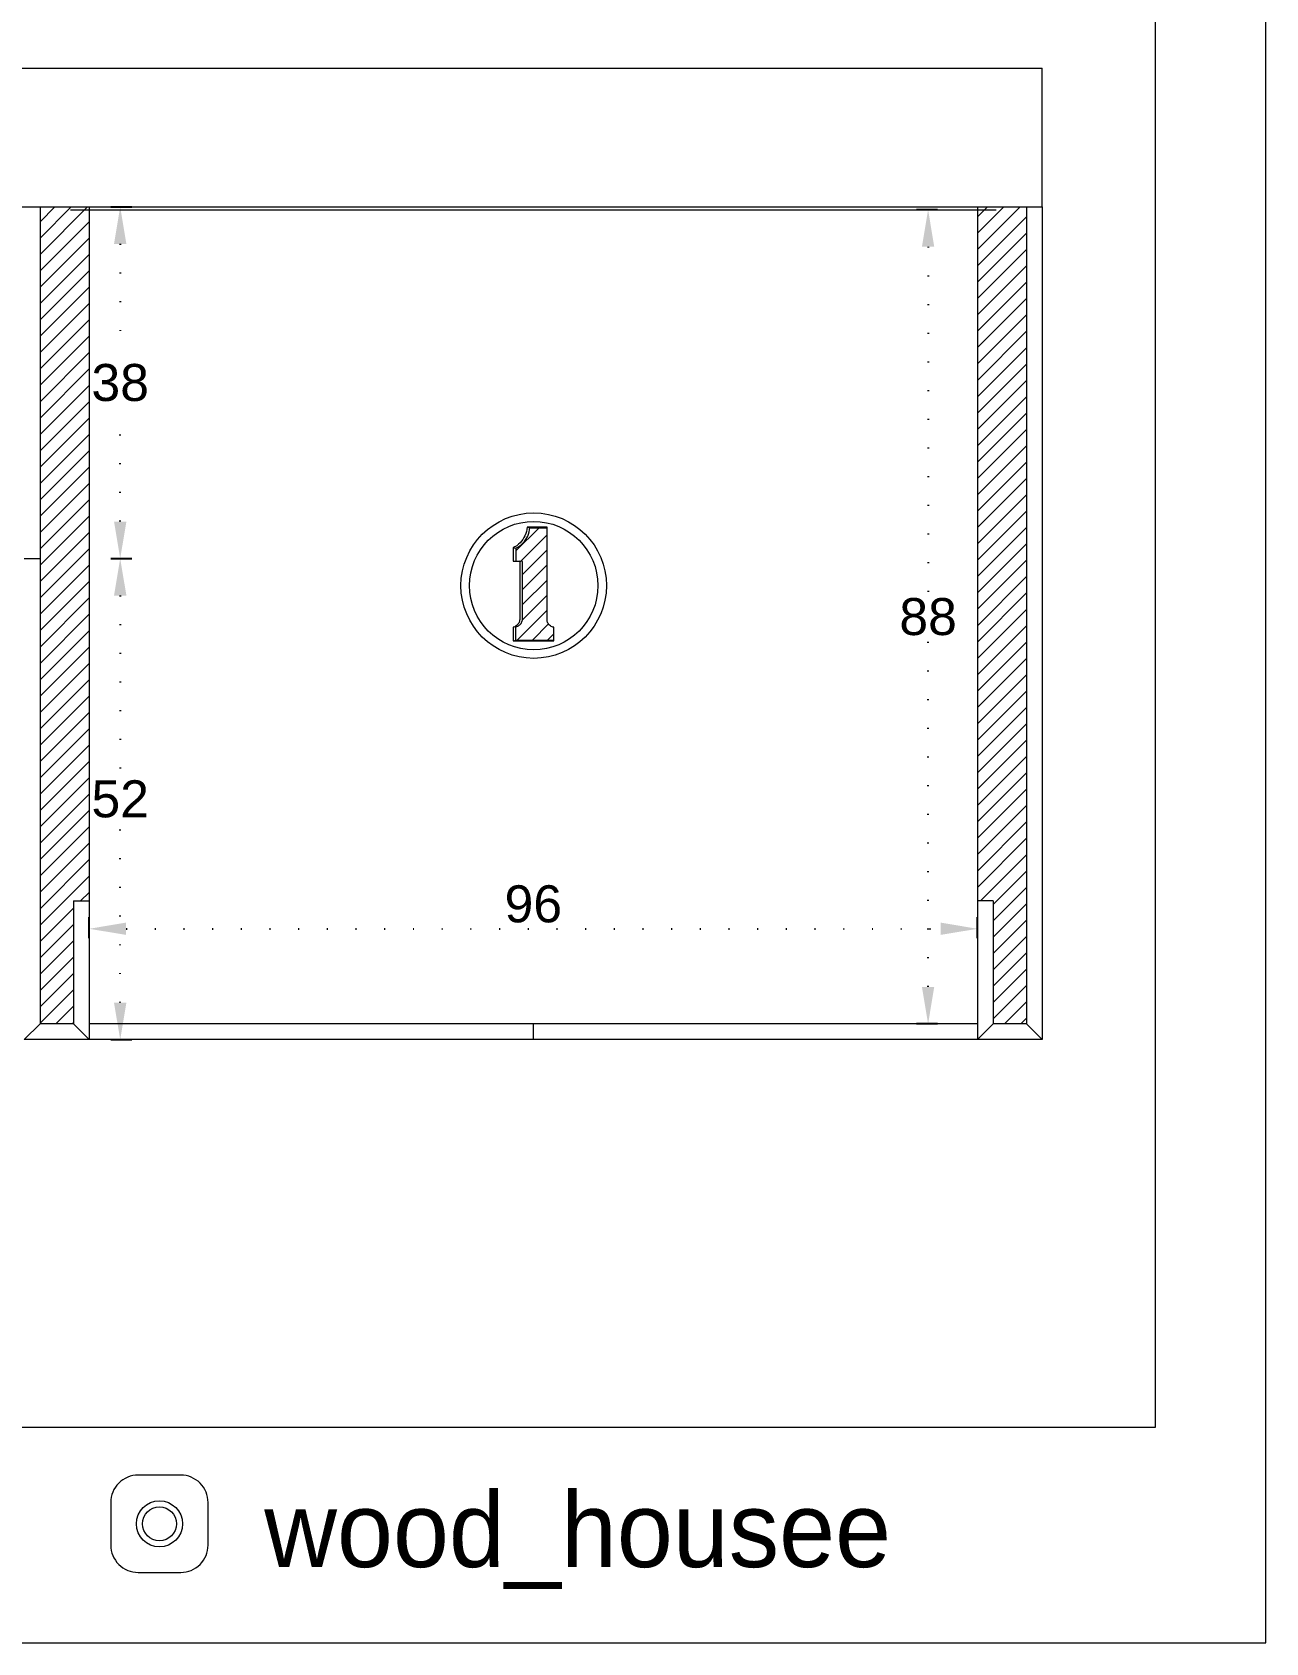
# Model space of a CAD drawing. Header units: inches. Extents: x 352 to 11605, y -941 to 2503.
# Drawn here: x 7945.7 to 8079, y 547.8 to 721.9 of the extents above; entities that cross this region are included whole.
import ezdxf

# ---------------------------------------------------------------- set-up
doc = ezdxf.new("R2010")
doc.units = ezdxf.units.IN
doc.header["$MEASUREMENT"] = 0
doc.linetypes.add('ACAD_ISO07W100', pattern=[3, 0, -3])
doc.styles.get("Standard").update_dxf_attribs({"font": 'arial.ttf'})
doc.dimstyles.new('ISO-25', dxfattribs={"dimtxt": 4, "dimasz": 4, "dimexe": 1.25, "dimexo": 0.625, "dimtad": 1, "dimtih": 1, "dimtoh": 1, "dimdec": 1, "dimtxsty": 'Standard', "dimcen": 2.5, "dimadec": 0, "dimazin": 0, "dimtfac": 1, "dimtdec": 1, "dimtmove": 0, "dimatfit": 3, "dimfxl": 1, "dimfxlon": 1, "dimarcsym": 0})
pattern_1 = [(45, (2015.9359, -40.7885), (-0.88388348, 0.88388348), [])]
pattern_2 = [(45, (7252.1099, 1207.4097), (-0.8148213, 0.8148213), [])]

# ---------------------------------------------------------------- blocks, each defined once
blk = doc.blocks.new('*D569')
at = {"color": 0, "lineweight": -2, "transparency": 16777216}
for p, q in [((8043.52, 702.74), (8041.27, 702.74)), ((8043.52, 614.74), (8041.27, 614.74))]:
    blk.add_line(p, q, dxfattribs=at)
at = {"color": 0, "linetype": 'ACAD_ISO07W100', "lineweight": -2, "transparency": 16777216}
for p, q in [((8042.52, 698.74), (8042.52, 661.4)), ((8042.52, 618.74), (8042.52, 656.07))]:
    blk.add_line(p, q, dxfattribs=at)
at = {"color": 0, "transparency": 16777216}
for points in [[(8041.85, 698.74), (8043.18, 698.74), (8042.52, 702.74)], [(8041.85, 618.74), (8043.18, 618.74), (8042.52, 614.74)]]:
    blk.add_solid(points, dxfattribs=at)
at = {"layer": 'Defpoints', "color": 0, "transparency": 16777216}
for p in [(8049.86, 702.74), (8042.52, 614.74), (8049.86, 614.74)]:
    blk.add_point(p, dxfattribs=at)
at = {"color": 0, "lineweight": 20, "transparency": 16777216, "insert": (8042.52, 658.74), "char_height": 4, "attachment_point": 5}
blk.add_mtext('88', dxfattribs=at)
blk = doc.blocks.new('*D546')
at = {"color": 0, "lineweight": -2, "transparency": 16777216}
for p, q in [((7951.86, 624.02), (7951.86, 626.27)), ((8047.86, 624.02), (8047.86, 626.27))]:
    blk.add_line(p, q, dxfattribs=at)
at = {"color": 0, "linetype": 'ACAD_ISO07W100', "lineweight": -2, "transparency": 16777216}
blk.add_line((7955.86, 625.02), (8043.86, 625.02), dxfattribs=at)
at = {"color": 0, "transparency": 16777216}
for points in [[(7955.86, 625.69), (7955.86, 624.36), (7951.86, 625.02)], [(8043.86, 625.69), (8043.86, 624.36), (8047.86, 625.02)]]:
    blk.add_solid(points, dxfattribs=at)
at = {"layer": 'Defpoints', "color": 0, "transparency": 16777216}
for p in [(8047.86, 625.02), (7951.86, 614.74), (8047.86, 614.74)]:
    blk.add_point(p, dxfattribs=at)
at = {"color": 0, "lineweight": 20, "transparency": 16777216, "insert": (7999.86, 627.69), "char_height": 4, "attachment_point": 5}
blk.add_mtext('96', dxfattribs=at)
blk = doc.blocks.new('*D566')
at = {"color": 0, "lineweight": -2, "transparency": 16777216}
for p, q in [((7954.22, 665.04), (7956.47, 665.04)), ((7954.22, 613.04), (7956.47, 613.04))]:
    blk.add_line(p, q, dxfattribs=at)
at = {"color": 0, "linetype": 'ACAD_ISO07W100', "lineweight": -2, "transparency": 16777216}
for p, q in [((7955.22, 661.04), (7955.22, 641.7)), ((7955.22, 617.04), (7955.22, 636.37))]:
    blk.add_line(p, q, dxfattribs=at)
at = {"color": 0, "transparency": 16777216}
for points in [[(7954.55, 661.04), (7955.89, 661.04), (7955.22, 665.04)], [(7954.55, 617.04), (7955.89, 617.04), (7955.22, 613.04)]]:
    blk.add_solid(points, dxfattribs=at)
at = {"layer": 'Defpoints', "color": 0, "transparency": 16777216}
for p in [(7946.56, 665.04), (7946.56, 613.04), (7955.22, 613.04)]:
    blk.add_point(p, dxfattribs=at)
at = {"color": 0, "lineweight": 20, "transparency": 16777216, "insert": (7955.22, 639.04), "char_height": 4, "attachment_point": 5}
blk.add_mtext('52', dxfattribs=at)
blk = doc.blocks.new('*D567')
at = {"color": 0, "lineweight": -2, "transparency": 16777216}
for p, q in [((7954.22, 703.04), (7956.47, 703.04)), ((7954.22, 665.04), (7956.47, 665.04))]:
    blk.add_line(p, q, dxfattribs=at)
at = {"color": 0, "linetype": 'ACAD_ISO07W100', "lineweight": -2, "transparency": 16777216}
for p, q in [((7955.22, 699.04), (7955.22, 686.71)), ((7955.22, 669.04), (7955.22, 681.37))]:
    blk.add_line(p, q, dxfattribs=at)
at = {"color": 0, "transparency": 16777216}
for points in [[(7954.55, 699.04), (7955.89, 699.04), (7955.22, 703.04)], [(7954.55, 669.04), (7955.89, 669.04), (7955.22, 665.04)]]:
    blk.add_solid(points, dxfattribs=at)
at = {"layer": 'Defpoints', "color": 0, "transparency": 16777216}
for p in [(7946.56, 703.04), (7955.22, 703.04), (7946.56, 665.04)]:
    blk.add_point(p, dxfattribs=at)
at = {"color": 0, "lineweight": 20, "transparency": 16777216, "insert": (7955.22, 684.04), "char_height": 4, "attachment_point": 5}
blk.add_mtext('38', dxfattribs=at)
blk = doc.blocks.new('*D610')
at = {"color": 0, "lineweight": -2, "transparency": 16777216}
for p, q in [((8043.52, 702.74), (8041.27, 702.74)), ((8043.52, 614.74), (8041.27, 614.74))]:
    blk.add_line(p, q, dxfattribs=at)
at = {"color": 0, "linetype": 'ACAD_ISO07W100', "lineweight": -2, "transparency": 16777216}
for p, q in [((8042.52, 698.74), (8042.52, 661.4)), ((8042.52, 618.74), (8042.52, 656.07))]:
    blk.add_line(p, q, dxfattribs=at)
at = {"color": 0, "transparency": 16777216}
for points in [[(8041.85, 698.74), (8043.18, 698.74), (8042.52, 702.74)], [(8041.85, 618.74), (8043.18, 618.74), (8042.52, 614.74)]]:
    blk.add_solid(points, dxfattribs=at)
at = {"layer": 'Defpoints', "color": 0, "transparency": 16777216}
for p in [(8049.86, 702.74), (8042.52, 614.74), (8049.86, 614.74)]:
    blk.add_point(p, dxfattribs=at)
at = {"color": 0, "lineweight": 20, "transparency": 16777216, "insert": (8042.52, 658.74), "char_height": 4, "attachment_point": 5}
blk.add_mtext('88', dxfattribs=at)
blk = doc.blocks.new('*D587')
at = {"color": 0, "lineweight": -2, "transparency": 16777216}
for p, q in [((7951.86, 624.02), (7951.86, 626.27)), ((8047.86, 624.02), (8047.86, 626.27))]:
    blk.add_line(p, q, dxfattribs=at)
at = {"color": 0, "linetype": 'ACAD_ISO07W100', "lineweight": -2, "transparency": 16777216}
blk.add_line((7955.86, 625.02), (8043.86, 625.02), dxfattribs=at)
at = {"color": 0, "transparency": 16777216}
for points in [[(7955.86, 625.69), (7955.86, 624.36), (7951.86, 625.02)], [(8043.86, 625.69), (8043.86, 624.36), (8047.86, 625.02)]]:
    blk.add_solid(points, dxfattribs=at)
at = {"layer": 'Defpoints', "color": 0, "transparency": 16777216}
for p in [(8047.86, 625.02), (7951.86, 614.74), (8047.86, 614.74)]:
    blk.add_point(p, dxfattribs=at)
at = {"color": 0, "lineweight": 20, "transparency": 16777216, "insert": (7999.86, 627.69), "char_height": 4, "attachment_point": 5}
blk.add_mtext('96', dxfattribs=at)
blk = doc.blocks.new('*D607')
at = {"color": 0, "lineweight": -2, "transparency": 16777216}
for p, q in [((7954.22, 665.04), (7956.47, 665.04)), ((7954.22, 613.04), (7956.47, 613.04))]:
    blk.add_line(p, q, dxfattribs=at)
at = {"color": 0, "linetype": 'ACAD_ISO07W100', "lineweight": -2, "transparency": 16777216}
for p, q in [((7955.22, 661.04), (7955.22, 641.7)), ((7955.22, 617.04), (7955.22, 636.37))]:
    blk.add_line(p, q, dxfattribs=at)
at = {"color": 0, "transparency": 16777216}
for points in [[(7954.55, 661.04), (7955.89, 661.04), (7955.22, 665.04)], [(7954.55, 617.04), (7955.89, 617.04), (7955.22, 613.04)]]:
    blk.add_solid(points, dxfattribs=at)
at = {"layer": 'Defpoints', "color": 0, "transparency": 16777216}
for p in [(7946.56, 665.04), (7946.56, 613.04), (7955.22, 613.04)]:
    blk.add_point(p, dxfattribs=at)
at = {"color": 0, "lineweight": 20, "transparency": 16777216, "insert": (7955.22, 639.04), "char_height": 4, "attachment_point": 5}
blk.add_mtext('52', dxfattribs=at)
blk = doc.blocks.new('*D608')
at = {"color": 0, "lineweight": -2, "transparency": 16777216}
for p, q in [((7954.22, 703.04), (7956.47, 703.04)), ((7954.22, 665.04), (7956.47, 665.04))]:
    blk.add_line(p, q, dxfattribs=at)
at = {"color": 0, "linetype": 'ACAD_ISO07W100', "lineweight": -2, "transparency": 16777216}
for p, q in [((7955.22, 699.04), (7955.22, 686.71)), ((7955.22, 669.04), (7955.22, 681.37))]:
    blk.add_line(p, q, dxfattribs=at)
at = {"color": 0, "transparency": 16777216}
for points in [[(7954.55, 699.04), (7955.89, 699.04), (7955.22, 703.04)], [(7954.55, 669.04), (7955.89, 669.04), (7955.22, 665.04)]]:
    blk.add_solid(points, dxfattribs=at)
at = {"layer": 'Defpoints', "color": 0, "transparency": 16777216}
for p in [(7946.56, 703.04), (7955.22, 703.04), (7946.56, 665.04)]:
    blk.add_point(p, dxfattribs=at)
at = {"color": 0, "lineweight": 20, "transparency": 16777216, "insert": (7955.22, 684.04), "char_height": 4, "attachment_point": 5}
blk.add_mtext('38', dxfattribs=at)

msp = doc.modelspace()

# ---------------------------------------------------------------- hatches: boundary and pattern name
at = {"lineweight": 20}
h = msp.add_hatch(dxfattribs=at)
h.set_pattern_fill('ANSI31', color=256, scale=10)
h.set_pattern_definition(pattern_1)
h.paths.add_polyline_path([(8053.16, 703.04), (8047.86, 703.04), (8047.86, 628.04), (8049.56, 628.04), (8049.56, 614.74), (8053.16, 614.74)])
h.paths.add_polyline_path([(7946.56, 614.74), (7950.16, 614.74), (7950.16, 628.04), (7951.86, 628.04), (7951.86, 703.04), (7946.56, 703.04)])
h = msp.add_hatch(dxfattribs=at)
h.set_pattern_fill('ANSI31', color=256, scale=10)
h.set_pattern_definition(pattern_1)
h.paths.add_polyline_path([(8053.16, 703.04), (8047.86, 703.04), (8047.86, 628.04), (8049.56, 628.04), (8049.56, 614.74), (8053.16, 614.74)])
h.paths.add_polyline_path([(7946.56, 614.74), (7950.16, 614.74), (7950.16, 628.04), (7951.86, 628.04), (7951.86, 703.04), (7946.56, 703.04)])
h = msp.add_hatch(dxfattribs=at)
h.set_pattern_fill('ANSI31', color=256, scale=9.218651)
h.set_pattern_definition(pattern_2)
h.paths.add_polyline_path([(8001.88, 657.66), (8001.79, 657.7), (8001.7, 657.76), (8001.62, 657.82), (8001.55, 657.89), (8001.49, 657.97), (8001.44, 658.06), (8001.4, 658.15), (8001.37, 658.24), (8001.35, 658.34), (8001.35, 658.44), (8001.35, 668.37), (7999.49, 668.37), (7999.46, 668.13), (7999.41, 667.91), (7999.34, 667.68), (7999.26, 667.47), (7999.15, 667.26), (7999.03, 667.06), (7998.89, 666.87), (7998.74, 666.7), (7998.57, 666.54), (7998.38, 666.39), (7998.19, 666.26), (7997.98, 666.15), (7997.98, 664.74), (7998.39, 664.74), (7998.7, 664.72), (7998.7, 658.48), (7998.68, 658.38), (7998.66, 658.29), (7998.63, 658.2), (7998.59, 658.11), (7998.53, 658.03), (7998.47, 657.95), (7998.41, 657.88), (7998.33, 657.82), (7998.25, 657.76), (7998.17, 657.72), (7998.08, 657.68), (7997.98, 657.65), (7997.98, 656.23), (8002.07, 656.23), (8002.07, 657.61), (8001.97, 657.63)])
h = msp.add_hatch(dxfattribs=at)
h.set_pattern_fill('ANSI31', color=256, scale=9.218651)
h.set_pattern_definition(pattern_2)
h.paths.add_polyline_path([(8001.88, 657.66), (8001.79, 657.7), (8001.7, 657.76), (8001.62, 657.82), (8001.55, 657.89), (8001.49, 657.97), (8001.44, 658.06), (8001.4, 658.15), (8001.37, 658.24), (8001.35, 658.34), (8001.35, 658.44), (8001.35, 668.37), (7999.49, 668.37), (7999.46, 668.13), (7999.41, 667.91), (7999.34, 667.68), (7999.26, 667.47), (7999.15, 667.26), (7999.03, 667.06), (7998.89, 666.87), (7998.74, 666.7), (7998.57, 666.54), (7998.38, 666.39), (7998.19, 666.26), (7997.98, 666.15), (7997.98, 664.74), (7998.39, 664.74), (7998.7, 664.72), (7998.7, 658.48), (7998.68, 658.38), (7998.66, 658.29), (7998.63, 658.2), (7998.59, 658.11), (7998.53, 658.03), (7998.47, 657.95), (7998.41, 657.88), (7998.33, 657.82), (7998.25, 657.76), (7998.17, 657.72), (7998.08, 657.68), (7997.98, 657.65), (7997.98, 656.23), (8002.07, 656.23), (8002.07, 657.61), (8001.97, 657.63)])

# ---------------------------------------------------------------- linework, layer by layer
for p, q in [((7925.56, 718.04), (8054.86, 718.04)), ((7925.56, 718.04), (8054.86, 718.04)), ((8054.86, 703.04), (8054.86, 718.04)), ((8054.86, 703.04), (8054.86, 718.04)), ((7940.56, 703.04), (8054.86, 703.04)), ((7940.56, 703.04), (8054.86, 703.04)), ((7946.56, 703.04), (7946.56, 614.74)), ((7946.56, 703.04), (7946.56, 614.74)), ((7949.86, 702.74), (8049.86, 702.74)), ((7949.86, 702.74), (8049.86, 702.74)), ((7951.86, 703.04), (7951.86, 613.04)), ((7951.86, 703.04), (7951.86, 613.04)), ((8047.86, 703.04), (8047.86, 613.04)), ((8047.86, 703.04), (8047.86, 613.04)), ((8053.16, 703.04), (8053.16, 614.74)), ((8053.16, 703.04), (8053.16, 614.74)), ((8054.86, 703.04), (8054.86, 613.04)), ((8054.86, 703.04), (8054.86, 613.04)), ((7944.86, 665.04), (7946.56, 665.04)), ((7944.86, 665.04), (7946.56, 665.04)), ((7997.98, 666.15), (7997.98, 664.74)), ((7997.98, 666.15), (7997.98, 664.74)), ((7997.98, 656.23), (8002.07, 656.23)), ((7997.98, 656.23), (8002.07, 656.23)), ((7950.16, 628.04), (7950.16, 614.74)), ((7950.16, 628.04), (7951.86, 628.04)), ((7950.16, 628.04), (7950.16, 614.74)), ((7950.16, 628.04), (7951.86, 628.04)), ((8049.56, 628.04), (8047.86, 628.04)), ((8049.56, 628.04), (8047.86, 628.04)), ((8049.56, 628.04), (8049.56, 614.74)), ((8049.56, 628.04), (8049.56, 614.74)), ((7946.56, 614.74), (7944.86, 613.04)), ((7946.56, 614.74), (7944.86, 613.04)), ((7950.16, 614.74), (7946.56, 614.74)), ((7950.16, 614.74), (7946.56, 614.74)), ((7950.16, 614.74), (7948.56, 614.74)), ((7950.16, 614.74), (7948.56, 614.74)), ((7950.16, 614.74), (7949.86, 614.74)), ((7950.16, 614.74), (7949.86, 614.74)), ((7950.16, 614.74), (7951.86, 613.04)), ((7950.16, 614.74), (7951.86, 613.04)), ((8047.86, 614.74), (7951.86, 614.74)), ((8047.86, 614.74), (7951.86, 614.74)), ((7999.86, 614.74), (7999.86, 613.04)), ((7999.86, 614.74), (7999.86, 613.04)), ((8049.56, 614.74), (8047.86, 613.04)), ((8049.56, 614.74), (8047.86, 613.04)), ((8053.16, 614.74), (8049.56, 614.74)), ((8049.86, 614.74), (8049.56, 614.74)), ((8053.16, 614.74), (8049.56, 614.74)), ((8049.86, 614.74), (8049.56, 614.74)), ((8051.16, 614.74), (8050.78, 614.74)), ((8051.16, 614.74), (8050.78, 614.74)), ((8053.16, 614.74), (8054.86, 613.04)), ((8053.16, 614.74), (8054.86, 613.04)), ((8054.86, 613.04), (7944.86, 613.04)), ((8054.86, 613.04), (7944.86, 613.04))]:
    msp.add_line(p, q, dxfattribs=at)
for points in [[(7578.92, 1255.11), (7578.92, 547.85), (8079.01, 547.85), (8079.01, 1255.11)], [(7590.83, 1243.21), (7590.83, 571.14), (8067.1, 571.14), (8067.1, 1243.21)]]:
    msp.add_lwpolyline(points, close=True, dxfattribs=at)
for points in [[(7997.67, 656.16), (8002.07, 656.16), (8002.07, 656.23), (8002.07, 657.61), (8001.97, 657.63), (8001.88, 657.66), (8001.79, 657.7), (8001.7, 657.76), (8001.62, 657.82), (8001.55, 657.89), (8001.49, 657.97), (8001.44, 658.06), (8001.4, 658.15), (8001.37, 658.24), (8001.35, 658.34), (8001.35, 658.44), (8001.35, 668.37), (8001.35, 668.42), (7999.18, 668.42), (7999.16, 668.19), (7999.11, 667.96), (7999.04, 667.73), (7998.95, 667.51), (7998.85, 667.3), (7998.72, 667.1), (7998.58, 666.91), (7998.43, 666.74), (7998.26, 666.58), (7998.07, 666.43), (7997.87, 666.3), (7997.67, 666.19), (7997.67, 664.74), (7997.98, 664.74), (7998.39, 664.74), (7998.39, 658.44), (7998.38, 658.34), (7998.35, 658.25), (7998.32, 658.16), (7998.28, 658.07), (7998.22, 657.98), (7998.16, 657.91), (7998.1, 657.84), (7998.02, 657.77), (7997.94, 657.72), (7997.85, 657.67), (7997.76, 657.63), (7997.67, 657.61), (7997.67, 656.16), (7997.98, 656.23), (7997.98, 657.65), (7998.08, 657.68), (7998.17, 657.72), (7998.25, 657.76), (7998.33, 657.82), (7998.41, 657.88), (7998.47, 657.95), (7998.53, 658.03), (7998.59, 658.11), (7998.63, 658.2), (7998.66, 658.29), (7998.68, 658.38), (7998.7, 658.48), (7998.7, 664.72), (7998.39, 664.74)], [(7997.67, 656.16), (8002.07, 656.16), (8002.07, 656.23), (8002.07, 657.61), (8001.97, 657.63), (8001.88, 657.66), (8001.79, 657.7), (8001.7, 657.76), (8001.62, 657.82), (8001.55, 657.89), (8001.49, 657.97), (8001.44, 658.06), (8001.4, 658.15), (8001.37, 658.24), (8001.35, 658.34), (8001.35, 658.44), (8001.35, 668.37), (8001.35, 668.42), (7999.18, 668.42), (7999.16, 668.19), (7999.11, 667.96), (7999.04, 667.73), (7998.95, 667.51), (7998.85, 667.3), (7998.72, 667.1), (7998.58, 666.91), (7998.43, 666.74), (7998.26, 666.58), (7998.07, 666.43), (7997.87, 666.3), (7997.67, 666.19), (7997.67, 664.74), (7997.98, 664.74), (7998.39, 664.74), (7998.39, 658.44), (7998.38, 658.34), (7998.35, 658.25), (7998.32, 658.16), (7998.28, 658.07), (7998.22, 657.98), (7998.16, 657.91), (7998.1, 657.84), (7998.02, 657.77), (7997.94, 657.72), (7997.85, 657.67), (7997.76, 657.63), (7997.67, 657.61), (7997.67, 656.16), (7997.98, 656.23), (7997.98, 657.65), (7998.08, 657.68), (7998.17, 657.72), (7998.25, 657.76), (7998.33, 657.82), (7998.41, 657.88), (7998.47, 657.95), (7998.53, 658.03), (7998.59, 658.11), (7998.63, 658.2), (7998.66, 658.29), (7998.68, 658.38), (7998.7, 658.48), (7998.7, 664.72), (7998.39, 664.74)], [(7997.67, 666.19), (7997.98, 666.15), (7998.19, 666.26), (7998.38, 666.39), (7998.57, 666.54), (7998.74, 666.7), (7998.89, 666.87), (7999.03, 667.06), (7999.15, 667.26), (7999.26, 667.47), (7999.34, 667.68), (7999.41, 667.91), (7999.46, 668.13), (7999.49, 668.37)], [(7997.67, 666.19), (7997.98, 666.15), (7998.19, 666.26), (7998.38, 666.39), (7998.57, 666.54), (7998.74, 666.7), (7998.89, 666.87), (7999.03, 667.06), (7999.15, 667.26), (7999.26, 667.47), (7999.34, 667.68), (7999.41, 667.91), (7999.46, 668.13), (7999.49, 668.37)], [(7999.18, 668.42), (7999.49, 668.37), (8001.35, 668.37)], [(7999.18, 668.42), (7999.49, 668.37), (8001.35, 668.37)]]:
    msp.add_lwpolyline(points, dxfattribs=at)
msp.add_lwpolyline([(7957.16, 555.45), (7961.76, 555.45, 0.414214), (7964.72, 558.41), (7964.72, 563.01, 0.414214), (7961.76, 565.97), (7957.16, 565.97, 0.414214), (7954.2, 563.01), (7954.2, 558.41, 0.414214)], format="xyb", close=True, dxfattribs=at)
for centre, radius in [((7999.9, 662.11), 7.86), ((7999.9, 662.11), 7.86), ((7999.9, 662.11), 6.94), ((7999.9, 662.11), 6.94), ((7959.46, 560.71), 2.49), ((7959.46, 560.71), 1.83)]:
    msp.add_circle(centre, radius, dxfattribs=at)

# ---------------------------------------------------------------- texts
at = {"lineweight": 20, "insert": (7970.79, 564.16), "char_height": 8.1327, "attachment_point": 1}
msp.add_mtext_dynamic_manual_height_columns('{\\fPlantagenet Cherokee|b0|i0|c0|p18;wood_housee}', width=1.593, gutter_width=40.17, heights=[0.251], dxfattribs=at)

# ---------------------------------------------------------------- dimensions: what is measured, and where the dimension line sits
at = {"lineweight": 20}
for base, p1, p2, picture, middle in [((7955.22, 703.04), (7946.56, 665.04), (7946.56, 703.04), '*D567', (7955.22, 684.04)), ((7955.22, 703.04), (7946.56, 665.04), (7946.56, 703.04), '*D608', (7955.22, 684.04)), ((8042.52, 614.74), (8049.86, 702.74), (8049.86, 614.74), '*D569', (8042.52, 658.74)), ((8042.52, 614.74), (8049.86, 702.74), (8049.86, 614.74), '*D610', (8042.52, 658.74)), ((7955.22, 613.04), (7946.56, 665.04), (7946.56, 613.04), '*D566', (7955.22, 639.04)), ((7955.22, 613.04), (7946.56, 665.04), (7946.56, 613.04), '*D607', (7955.22, 639.04))]:
    dim = msp.add_linear_dim(base=base, p1=p1, p2=p2, angle=90, dimstyle='ISO-25', dxfattribs=at)
    dim.commit()
    dim.dimension.update_dxf_attribs({"geometry": picture, "text_midpoint": middle})
for picture in ['*D546', '*D587']:
    dim = msp.add_linear_dim(base=(8047.86, 625.02), p1=(7951.86, 614.74), p2=(8047.86, 614.74), dimstyle='ISO-25', dxfattribs=at)
    dim.commit()
    dim.dimension.update_dxf_attribs({"geometry": picture, "text_midpoint": (7999.86, 627.69)})

doc.saveas('drawing.dxf')
